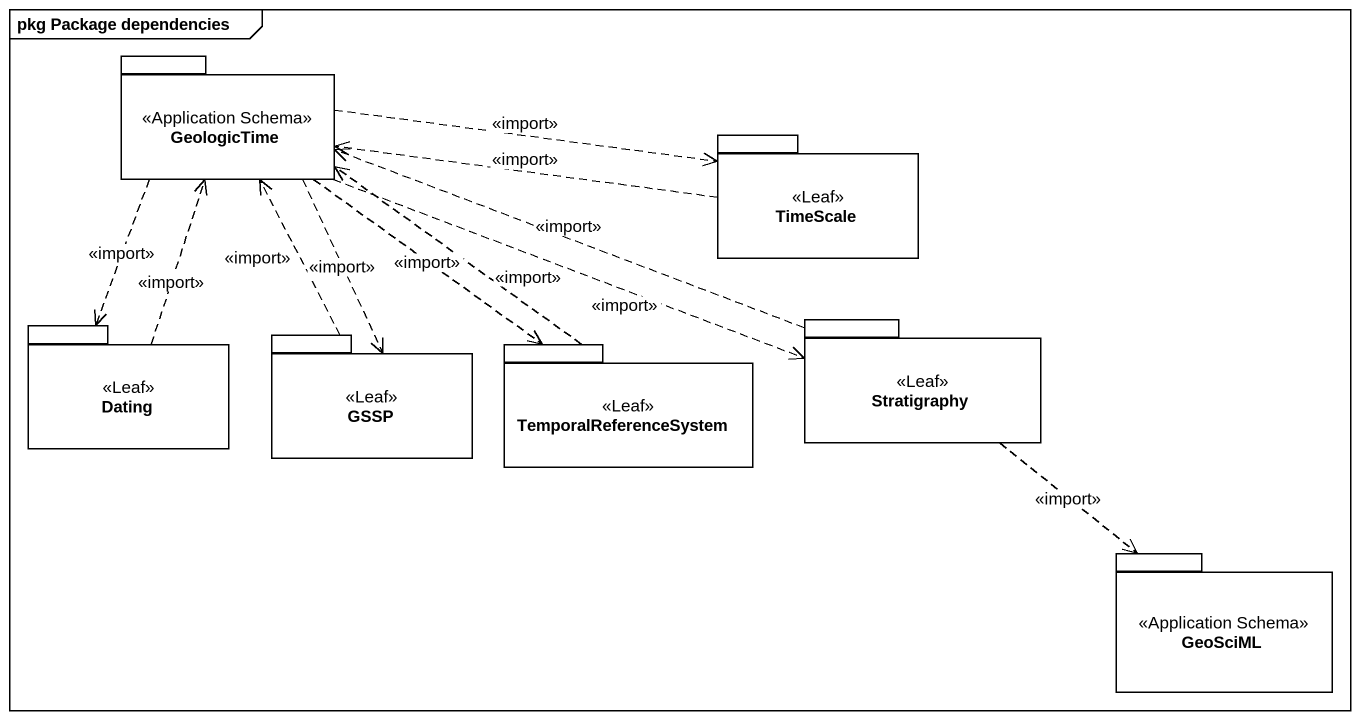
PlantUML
@startuml
mainframe pkg Package dependencies
package GeologicTime <<Application Schema>> {
}
package TimeScale <<Leaf>> {
}
package Dating <<Leaf>> {
}
package GSSP <<Leaf>> {
}
package TemporalReferenceSystem <<Leaf>> {
}
package Stratigraphy <<Leaf>> {
}
package GeoSciML <<Application Schema>> {
}
GeologicTime .right.> TimeScale : <<import>>
GeologicTime ..> Dating : <<import>>
GeologicTime ..> GSSP : <<import>>
GeologicTime ..> TemporalReferenceSystem : <<import>>
GeologicTime .right.> Stratigraphy : <<import>>
TimeScale .left.> GeologicTime : <<import>>
Dating .up.> GeologicTime : <<import>>
GSSP .up.> GeologicTime : <<import>>
TemporalReferenceSystem .up.> GeologicTime : <<import>>
Stratigraphy .left.> GeologicTime : <<import>>
Stratigraphy ..> GeoSciML : <<import>>
@enduml
